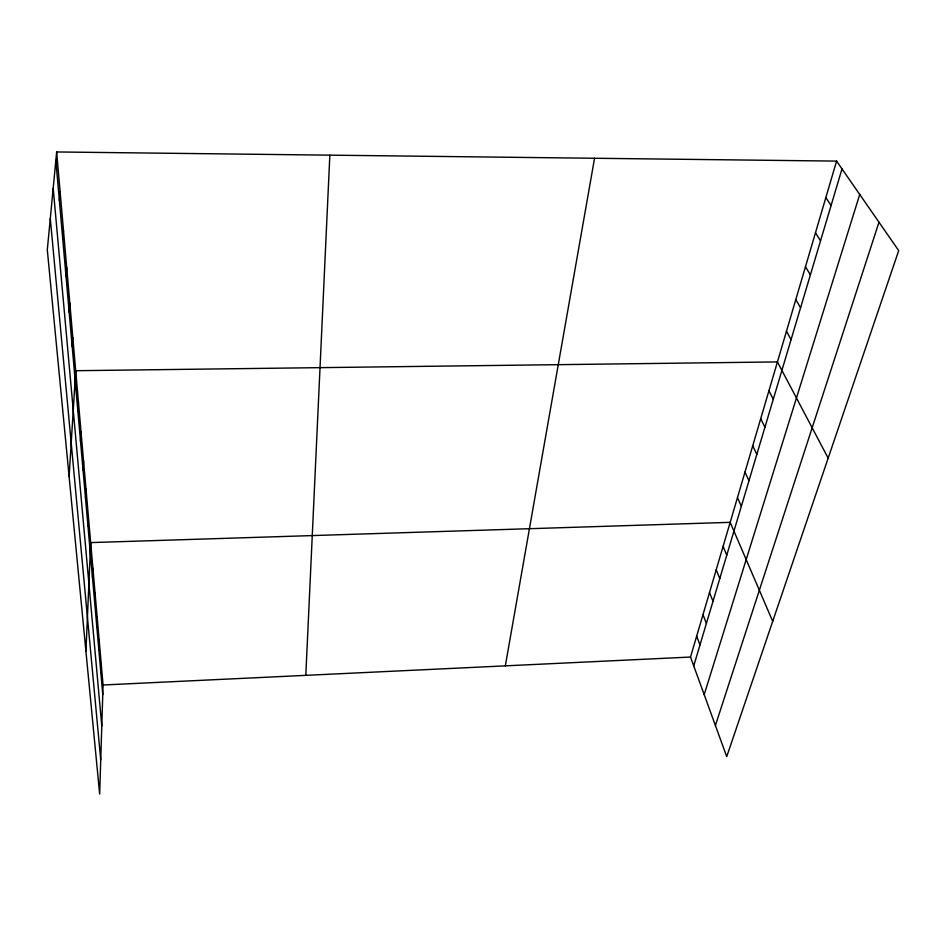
<?xml version="1.0" encoding="UTF-8"?>
<svg xmlns="http://www.w3.org/2000/svg" width="946" height="946" viewBox="0 0 946 946"><rect width="100%" height="100%" fill="white"/><g stroke="black" fill="none" stroke-linecap="round" stroke-linejoin="round"><path stroke-width="1.42" d="M56.654 151.951L103.067 684.999L99.661 794.049L47.3 249.85L56.654 151.951L836.583 161.104L898.7 250.607L726.729 756.611L690.509 657.044L836.583 161.104M100.832 672.653L101.151 662.98M98.845 649.985L99.176 640.324M96.788 626.63L97.142 616.993M94.683 602.578L95.049 592.941M92.495 577.77L92.897 568.156M85.932 651.392L90.674 542.602L730.182 522.346L772.705 621.333M87.931 525.775L88.368 516.232M305.806 675.349L329.847 155.156M85.542 498.507L86.003 488.999M83.071 470.339L83.555 460.891M80.505 441.238L81.025 431.837M77.868 411.12L78.412 401.79M69.117 476.571L75.704 370.714L777.435 361.916L828.164 458.148M72.203 346.721L72.818 337.556M69.176 312.227L69.827 303.169M66.031 276.433L66.717 267.493M62.767 239.255L63.488 230.457M59.373 200.623L60.142 191.967M505.33 665.854L594.549 158.266M693.725 665.913L841.999 168.908M704.191 694.671L859.737 194.462M715.401 725.487L878.988 222.204M103.067 684.999L690.509 657.044M825.846 197.56L831.085 205.507M815.476 232.74L820.549 240.816M805.472 266.701L810.379 274.896M795.811 299.515L800.564 307.817M786.469 331.23L791.069 339.626M768.944 390.745L773.272 399.283M760.714 418.688L764.924 427.285M752.732 445.779L756.824 454.435M744.987 472.066L748.96 480.757M737.478 497.572L741.345 506.311M723.099 546.398L726.765 555.196M716.205 569.776L719.776 578.597M709.512 592.503L712.988 601.337M703.008 614.616L706.39 623.461M696.67 636.114L699.981 644.971M50.292 218.609L100.725 759.851M53.189 188.254L101.79 726.09M55.849 160.43L102.771 694.66"/></g></svg>
